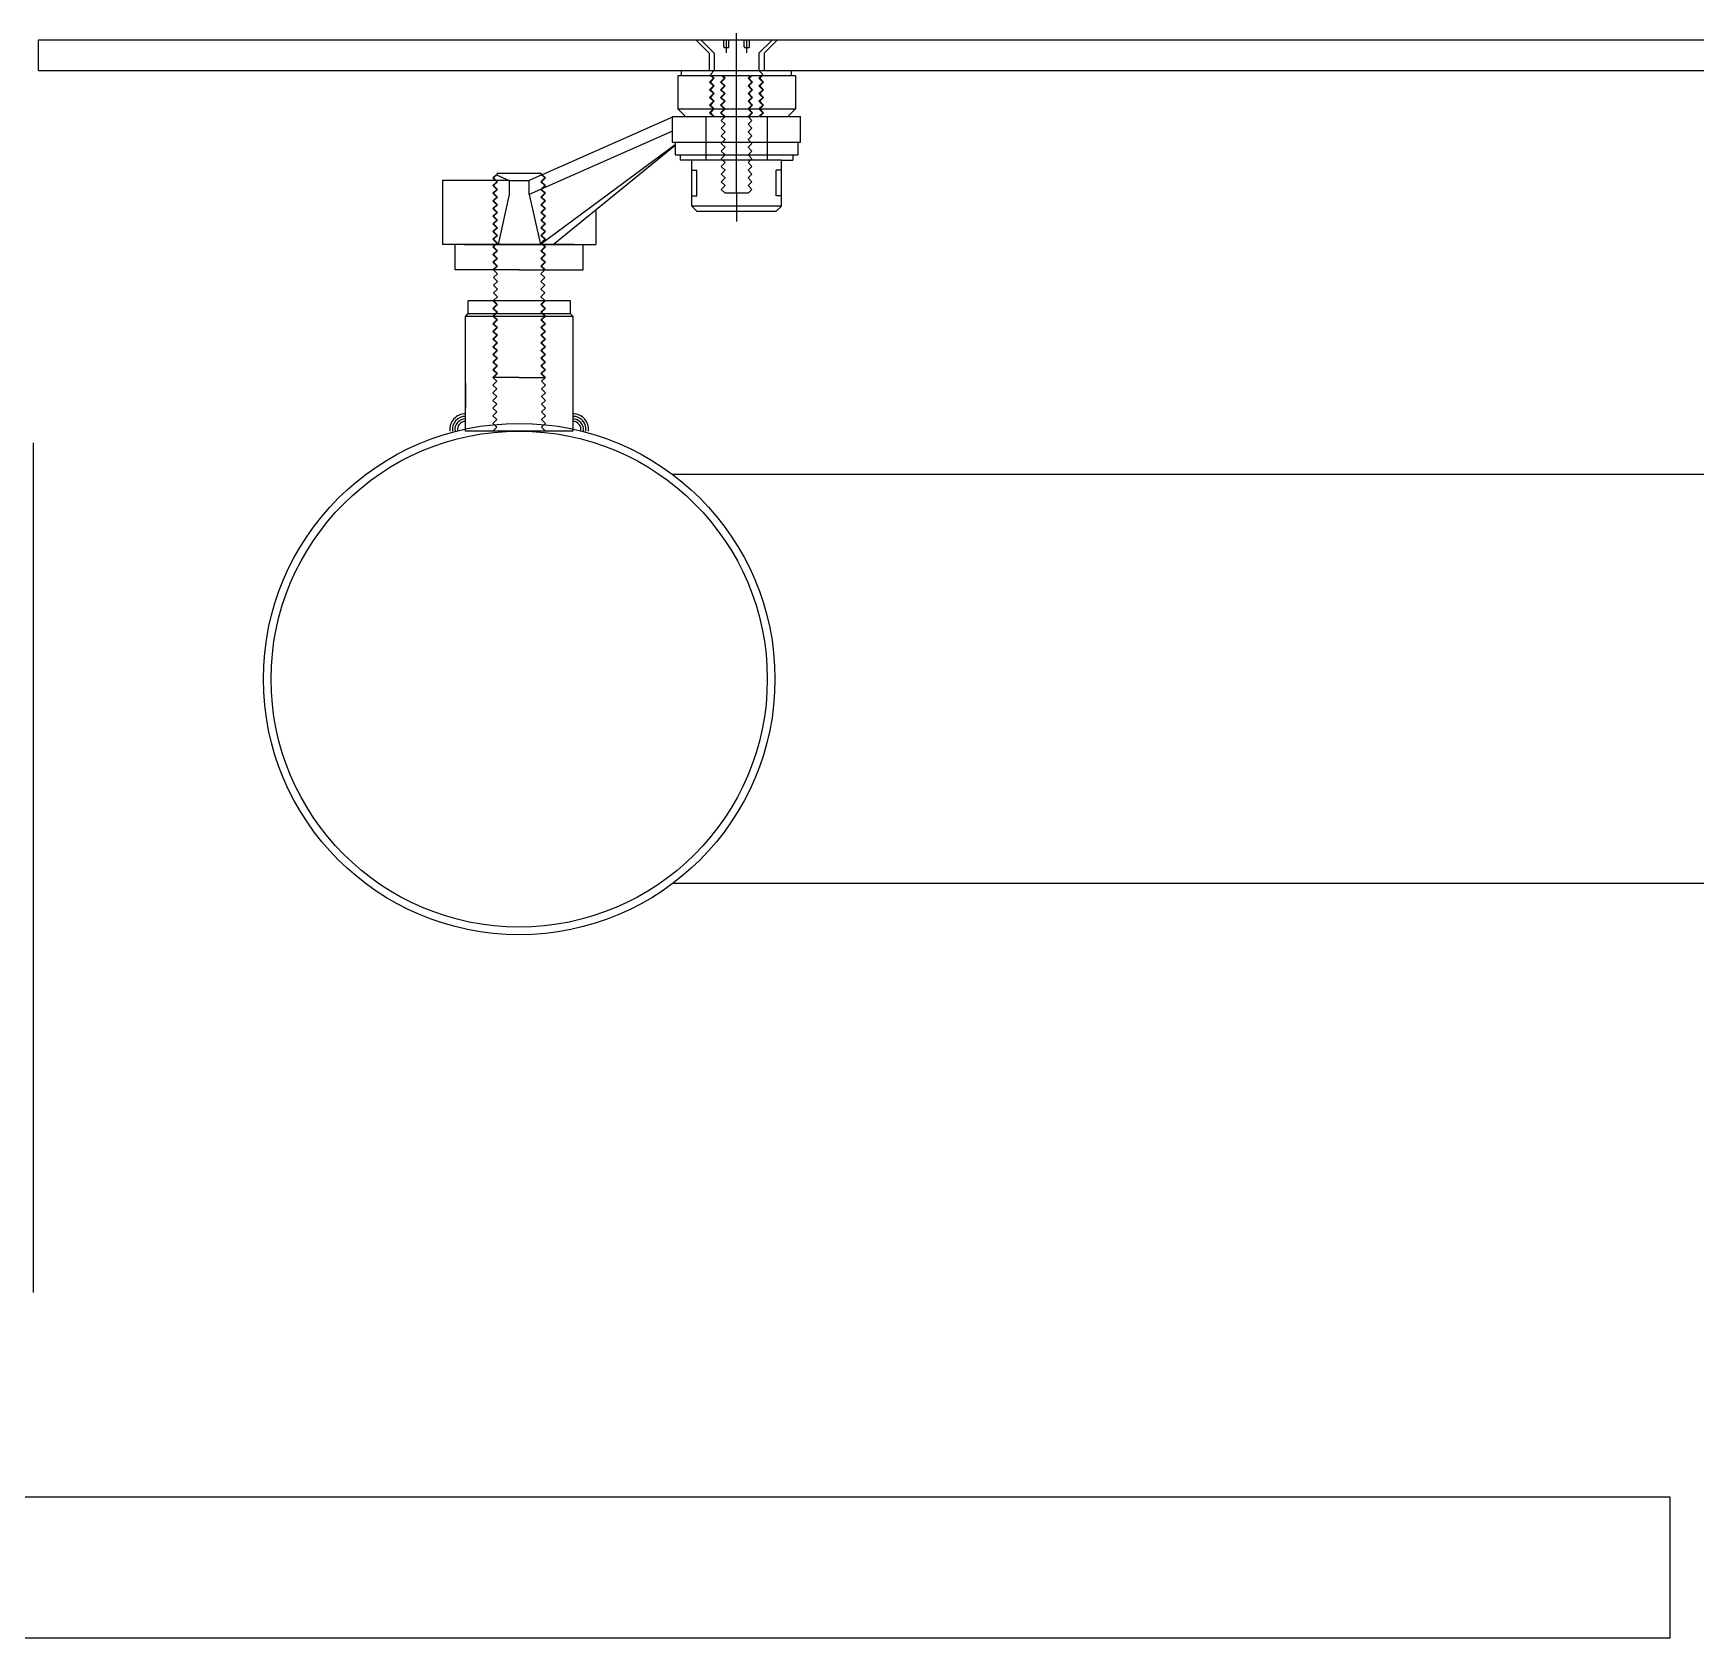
# Model space of a CAD drawing. Header units: millimetres. Extents: x -7614 to 421357, y 85218 to 341757.
# Drawn here: x 310460 to 311110, y 215442 to 216069 of the extents above; entities that cross this region are included whole.
import ezdxf

# ---------------------------------------------------------------- set-up
doc = ezdxf.new("R2010")
doc.units = ezdxf.units.MM
doc.header["$LTSCALE"] = 600
doc.header["$MEASUREMENT"] = 0
doc.linetypes.add('CENTER1', pattern=[8, 6, -1, 0, -1])
doc.linetypes.add('DASH_2', pattern=[34, 30, -1.5, 1, -1.5])
doc.layers.add('e-plan', color=9, linetype='CONTINUOUS')

msp = doc.modelspace()

# ---------------------------------------------------------------- linework, layer by layer
at = {"layer": 'e-plan'}
for p, q in [((310462.35, 216066.71), (311496.35, 216066.71)), ((310462.35, 216054.71), (310462.35, 216066.71)), ((310462.35, 216054.71), (311496.35, 216054.71)), ((310460.36, 215909.1), (310460.36, 215576.71)), ((310671.35, 215913.71), (310629.35, 215913.71)), ((311210.35, 215896.71), (310710.35, 215896.71)), ((311210.35, 215736.71), (310710.35, 215736.71)), ((311100.36, 215496.72), (308720.36, 215496.72)), ((311100.36, 215441.72), (311100.36, 215496.72)), ((308720.36, 215441.72), (311100.36, 215441.72))]:
    msp.add_line(p, q, dxfattribs=at)
at = {"layer": 'e-plan', "linetype": 'Continuous'}
for p, q in [((310718.52, 216066.71), (310752.18, 216066.71)), ((310724.6, 216061.46), (310719.35, 216066.71)), ((310746.1, 216061.46), (310751.35, 216066.71)), ((310724.6, 216061.46), (310724.6, 216054.71)), ((310726.6, 216061.46), (310726.6, 216054.71)), ((310730.65, 216063.71), (310732.05, 216063.71)), ((310738.65, 216063.71), (310740.05, 216063.71)), ((310744.1, 216061.46), (310744.1, 216054.71)), ((310746.1, 216061.46), (310746.1, 216054.71)), ((310713.85, 216052.71), (310712.35, 216052.71)), ((310712.35, 216052.71), (310712.35, 216039.71)), ((310713.85, 216052.71), (310713.85, 216054.71)), ((310725.32, 216052.71), (310713.85, 216052.71)), ((310729.57, 216052.71), (310725.6, 216052.71)), ((310740.85, 216052.71), (310729.85, 216052.71)), ((310745.1, 216052.71), (310741.13, 216052.71)), ((310758.35, 216052.71), (310745.38, 216052.71)), ((310756.85, 216052.71), (310756.85, 216054.71)), ((310758.35, 216052.71), (310758.35, 216039.71)), ((310712.35, 216039.71), (310744.1, 216039.71)), ((310744.1, 216039.71), (310758.35, 216039.71)), ((310710.35, 216036.48), (310659.38, 216013.96)), ((310710.33, 216036.71), (310726.32, 216036.71)), ((310710.33, 216026.71), (310710.33, 216036.71)), ((310726.6, 216036.71), (310730.57, 216036.71)), ((310730.85, 216036.71), (310744.1, 216036.71)), ((310744.38, 216036.71), (310760.33, 216036.71)), ((310760.33, 216026.71), (310760.33, 216036.71)), ((310710.35, 216031.01), (310654.28, 216006.25)), ((310710.33, 216026.71), (310760.33, 216026.71)), ((310711.35, 216026.71), (310711.35, 216021.71)), ((310759.35, 216026.71), (310759.35, 216021.71)), ((310711.35, 216025.65), (310658.62, 215986.71)), ((310663.67, 215986.71), (310711.35, 216025.53)), ((310711.35, 216021.71), (310759.35, 216021.71)), ((310713.35, 216021.71), (310713.35, 216019.71)), ((310717.85, 216001.71), (310717.85, 216019.71)), ((310752.85, 216001.71), (310752.85, 216019.71)), ((310757.35, 216021.71), (310757.35, 216019.71)), ((310641.52, 216013.88), (310646.43, 216011.71)), ((310659.03, 216014.39), (310641.66, 216014.4)), ((310659.18, 216013.88), (310654.28, 216011.71)), ((310719.85, 216005.71), (310719.85, 216015.71)), ((310750.85, 216005.71), (310750.85, 216015.71)), ((310646.43, 216011.71), (310620.35, 216011.71)), ((310620.35, 216011.71), (310620.35, 215986.71)), ((310646.42, 216011.71), (310646.42, 216006.25)), ((310646.43, 216011.71), (310654.28, 216011.71)), ((310654.28, 216006.25), (310654.28, 216011.71)), ((310646.42, 216006.25), (310642.1, 215986.71)), ((310654.28, 216006.25), (310658.62, 215986.71)), ((310680.35, 216000.3), (310680.35, 215986.71)), ((310717.85, 216001.71), (310719.85, 215999.71)), ((310750.85, 215999.71), (310752.85, 216001.71)), ((310719.85, 215999.71), (310750.85, 215999.71)), ((310650.35, 215986.71), (310620.35, 215986.71)), ((310628.85, 215986.71), (310650.35, 215986.71)), ((310628.85, 215986.71), (310650.35, 215986.71)), ((310650.35, 215986.71), (310680.35, 215986.71)), ((310671.85, 215986.71), (310650.35, 215986.71)), ((310650.35, 215986.71), (310671.85, 215986.71)), ((310640.07, 215976.71), (310625.35, 215976.71)), ((310650.35, 215976.71), (310640.35, 215976.71)), ((310650.35, 215976.71), (310660.35, 215976.71)), ((310660.63, 215976.71), (310675.35, 215976.71)), ((310630.35, 215959.6), (310630.35, 215964.6)), ((310640.18, 215964.6), (310630.35, 215964.6)), ((310660.23, 215964.6), (310640.47, 215964.6)), ((310670.35, 215964.6), (310660.52, 215964.6)), ((310670.35, 215959.6), (310670.35, 215964.6)), ((310630.35, 215959.6), (310629.35, 215958.6)), ((310629.35, 215913.71), (310629.35, 215958.6)), ((310629.35, 215958.6), (310671.35, 215958.6)), ((310670.35, 215959.6), (310630.35, 215959.6)), ((310671.35, 215958.6), (310670.35, 215959.6)), ((310671.35, 215958.6), (310671.35, 215913.71)), ((310629.35, 215932.6), (310629.35, 215922.65)), ((310671.35, 215922.95), (310671.35, 215913.71))]:
    msp.add_line(p, q, dxfattribs=at)
at = {"layer": 'e-plan', "linetype": 'CENTER1'}
for p, q in [((310721.35, 216066.71), (310726.6, 216061.46)), ((310730.35, 216064.01), (310730.35, 216066.71)), ((310731.35, 216061.71), (310731.35, 216066.71)), ((310732.35, 216064.01), (310732.35, 216066.71)), ((310735.35, 216006.71), (310735.35, 216069.31)), ((310738.35, 216064.01), (310738.35, 216066.71)), ((310739.35, 216061.71), (310739.35, 216066.71)), ((310740.35, 216064.01), (310740.35, 216066.71)), ((310749.35, 216066.71), (310744.1, 216061.46)), ((310725.1, 216053.21), (310726.6, 216054.71)), ((310726.6, 216051.71), (310725.1, 216053.21)), ((310726.6, 216051.71), (310725.1, 216053.21)), ((310726.32, 216051.71), (310725.32, 216052.71)), ((310730.57, 216051.71), (310729.57, 216052.71)), ((310730.85, 216051.71), (310729.85, 216052.71)), ((310730.85, 216051.71), (310729.85, 216052.71)), ((310730.85, 216051.71), (310729.85, 216052.71)), ((310739.85, 216051.71), (310740.85, 216052.71)), ((310739.85, 216051.71), (310740.85, 216052.71)), ((310740.13, 216051.71), (310741.13, 216052.71)), ((310745.6, 216053.21), (310744.1, 216054.71)), ((310744.1, 216051.71), (310745.6, 216053.21)), ((310744.38, 216051.71), (310745.38, 216052.71)), ((310724.82, 216050.21), (310726.32, 216051.71)), ((310726.32, 216048.71), (310724.82, 216050.21)), ((310724.82, 216047.21), (310726.32, 216048.71)), ((310726.32, 216045.71), (310724.82, 216047.21)), ((310724.82, 216044.21), (310726.32, 216045.71)), ((310725.1, 216050.21), (310726.6, 216051.71)), ((310725.1, 216050.21), (310726.6, 216051.71)), ((310726.6, 216048.71), (310725.1, 216050.21)), ((310726.6, 216048.71), (310725.1, 216050.21)), ((310725.1, 216047.21), (310726.6, 216048.71)), ((310725.1, 216047.21), (310726.6, 216048.71)), ((310726.6, 216045.71), (310725.1, 216047.21)), ((310726.6, 216045.71), (310725.1, 216047.21)), ((310725.1, 216044.21), (310726.6, 216045.71)), ((310725.1, 216044.21), (310726.6, 216045.71)), ((310729.07, 216050.21), (310730.57, 216051.71)), ((310730.57, 216048.71), (310729.07, 216050.21)), ((310729.07, 216047.21), (310730.57, 216048.71)), ((310730.57, 216045.71), (310729.07, 216047.21)), ((310729.07, 216044.21), (310730.57, 216045.71)), ((310729.35, 216050.21), (310730.85, 216051.71)), ((310729.35, 216050.21), (310730.85, 216051.71)), ((310729.35, 216050.21), (310730.85, 216051.71)), ((310730.85, 216048.71), (310729.35, 216050.21)), ((310730.85, 216048.71), (310729.35, 216050.21)), ((310730.85, 216048.71), (310729.35, 216050.21)), ((310729.35, 216047.21), (310730.85, 216048.71)), ((310729.35, 216047.21), (310730.85, 216048.71)), ((310729.35, 216047.21), (310730.85, 216048.71)), ((310730.85, 216045.71), (310729.35, 216047.21)), ((310730.85, 216045.71), (310729.35, 216047.21)), ((310730.85, 216045.71), (310729.35, 216047.21)), ((310729.35, 216044.21), (310730.85, 216045.71)), ((310729.35, 216044.21), (310730.85, 216045.71)), ((310729.35, 216044.21), (310730.85, 216045.71)), ((310741.35, 216050.21), (310739.85, 216051.71)), ((310741.35, 216050.21), (310739.85, 216051.71)), ((310739.85, 216048.71), (310741.35, 216050.21)), ((310739.85, 216048.71), (310741.35, 216050.21)), ((310741.35, 216047.21), (310739.85, 216048.71)), ((310741.35, 216047.21), (310739.85, 216048.71)), ((310739.85, 216045.71), (310741.35, 216047.21)), ((310739.85, 216045.71), (310741.35, 216047.21)), ((310741.35, 216044.21), (310739.85, 216045.71)), ((310741.35, 216044.21), (310739.85, 216045.71)), ((310741.63, 216050.21), (310740.13, 216051.71)), ((310740.13, 216048.71), (310741.63, 216050.21)), ((310741.63, 216047.21), (310740.13, 216048.71)), ((310740.13, 216045.71), (310741.63, 216047.21)), ((310741.63, 216044.21), (310740.13, 216045.71)), ((310745.6, 216050.21), (310744.1, 216051.71)), ((310744.1, 216048.71), (310745.6, 216050.21)), ((310745.6, 216047.21), (310744.1, 216048.71)), ((310744.1, 216045.71), (310745.6, 216047.21)), ((310745.6, 216044.21), (310744.1, 216045.71)), ((310745.88, 216050.21), (310744.38, 216051.71)), ((310744.38, 216048.71), (310745.88, 216050.21)), ((310745.88, 216047.21), (310744.38, 216048.71)), ((310744.38, 216045.71), (310745.88, 216047.21)), ((310745.88, 216044.21), (310744.38, 216045.71)), ((310712.35, 216039.71), (310715.35, 216036.71)), ((310726.32, 216042.71), (310724.82, 216044.21)), ((310724.82, 216041.21), (310726.32, 216042.71)), ((310726.32, 216039.71), (310724.82, 216041.21)), ((310724.82, 216038.21), (310726.32, 216039.71)), ((310726.6, 216042.71), (310725.1, 216044.21)), ((310726.6, 216042.71), (310725.1, 216044.21)), ((310725.1, 216041.21), (310726.6, 216042.71)), ((310725.1, 216041.21), (310726.6, 216042.71)), ((310726.6, 216039.71), (310725.1, 216041.21)), ((310726.6, 216039.71), (310725.1, 216041.21)), ((310725.1, 216038.21), (310726.6, 216039.71)), ((310725.1, 216038.21), (310726.6, 216039.71)), ((310730.57, 216042.71), (310729.07, 216044.21)), ((310729.07, 216041.21), (310730.57, 216042.71)), ((310730.57, 216039.71), (310729.07, 216041.21)), ((310729.07, 216038.21), (310730.57, 216039.71)), ((310730.85, 216042.71), (310729.35, 216044.21)), ((310730.85, 216042.71), (310729.35, 216044.21)), ((310730.85, 216042.71), (310729.35, 216044.21)), ((310729.35, 216041.21), (310730.85, 216042.71)), ((310729.35, 216041.21), (310730.85, 216042.71)), ((310729.35, 216041.21), (310730.85, 216042.71)), ((310730.85, 216039.71), (310729.35, 216041.21)), ((310730.85, 216039.71), (310729.35, 216041.21)), ((310730.85, 216039.71), (310729.35, 216041.21)), ((310729.35, 216038.21), (310730.85, 216039.71)), ((310729.35, 216038.21), (310730.85, 216039.71)), ((310729.35, 216038.21), (310730.85, 216039.71)), ((310739.85, 216042.71), (310741.35, 216044.21)), ((310739.85, 216042.71), (310741.35, 216044.21)), ((310741.35, 216041.21), (310739.85, 216042.71)), ((310741.35, 216041.21), (310739.85, 216042.71)), ((310739.85, 216039.71), (310741.35, 216041.21)), ((310739.85, 216039.71), (310741.35, 216041.21)), ((310741.35, 216038.21), (310739.85, 216039.71)), ((310741.35, 216038.21), (310739.85, 216039.71)), ((310740.13, 216042.71), (310741.63, 216044.21)), ((310741.63, 216041.21), (310740.13, 216042.71)), ((310740.13, 216039.71), (310741.63, 216041.21)), ((310741.63, 216038.21), (310740.13, 216039.71)), ((310744.1, 216042.71), (310745.6, 216044.21)), ((310745.6, 216041.21), (310744.1, 216042.71)), ((310744.1, 216039.71), (310745.6, 216041.21)), ((310745.6, 216038.21), (310744.1, 216039.71)), ((310744.38, 216042.71), (310745.88, 216044.21)), ((310745.88, 216041.21), (310744.38, 216042.71)), ((310744.38, 216039.71), (310745.88, 216041.21)), ((310745.88, 216038.21), (310744.38, 216039.71)), ((310758.35, 216039.71), (310755.35, 216036.71)), ((310726.32, 216036.71), (310724.82, 216038.21)), ((310726.6, 216036.71), (310725.1, 216038.21)), ((310726.6, 216036.71), (310725.1, 216038.21)), ((310730.57, 216036.71), (310729.07, 216038.21)), ((310730.85, 216036.71), (310729.35, 216038.21)), ((310730.85, 216036.71), (310729.35, 216038.21)), ((310730.85, 216036.71), (310729.35, 216038.21)), ((310729.35, 216035.21), (310730.85, 216036.71)), ((310730.85, 216033.71), (310729.35, 216035.21)), ((310729.35, 216032.21), (310730.85, 216033.71)), ((310739.85, 216036.71), (310741.35, 216038.21)), ((310739.85, 216036.71), (310741.35, 216038.21)), ((310741.35, 216035.21), (310739.85, 216036.71)), ((310739.85, 216033.71), (310741.35, 216035.21)), ((310741.35, 216032.21), (310739.85, 216033.71)), ((310740.13, 216036.71), (310741.63, 216038.21)), ((310744.1, 216036.71), (310745.6, 216038.21)), ((310744.38, 216036.71), (310745.88, 216038.21)), ((310730.85, 216030.71), (310729.35, 216032.21)), ((310729.35, 216029.21), (310730.85, 216030.71)), ((310730.85, 216027.71), (310729.35, 216029.21)), ((310729.35, 216026.21), (310730.85, 216027.71)), ((310730.85, 216024.71), (310729.35, 216026.21)), ((310739.85, 216030.71), (310741.35, 216032.21)), ((310741.35, 216029.21), (310739.85, 216030.71)), ((310739.85, 216027.71), (310741.35, 216029.21)), ((310741.35, 216026.21), (310739.85, 216027.71)), ((310739.85, 216024.71), (310741.35, 216026.21)), ((310715.2, 216019.71), (310713.35, 216019.71)), ((310752.85, 216019.71), (310715.2, 216019.71)), ((310729.35, 216023.21), (310730.85, 216024.71)), ((310730.85, 216021.71), (310729.35, 216023.21)), ((310729.35, 216020.21), (310730.85, 216021.71)), ((310730.85, 216018.71), (310729.35, 216020.21)), ((310741.35, 216023.21), (310739.85, 216024.71)), ((310739.85, 216021.71), (310741.35, 216023.21)), ((310741.35, 216020.21), (310739.85, 216021.71)), ((310739.85, 216018.71), (310741.35, 216020.21)), ((310752.85, 216019.71), (310757.35, 216019.71)), ((310640.07, 216012.71), (310641.32, 216013.97)), ((310640.35, 216012.71), (310641.85, 216014.21)), ((310640.35, 216012.71), (310641.85, 216014.21)), ((310641.85, 216014.21), (310641.66, 216014.4)), ((310641.85, 216014.21), (310641.66, 216014.4)), ((310658.85, 216014.21), (310659.04, 216014.4)), ((310658.85, 216014.21), (310659.04, 216014.4)), ((310660.35, 216012.71), (310658.85, 216014.21)), ((310660.35, 216012.71), (310658.85, 216014.21)), ((310660.63, 216012.71), (310659.38, 216013.97)), ((310717.85, 216015.71), (310719.85, 216015.71)), ((310729.35, 216017.21), (310730.85, 216018.71)), ((310730.85, 216015.71), (310729.35, 216017.21)), ((310729.35, 216014.21), (310730.85, 216015.71)), ((310730.85, 216012.71), (310729.35, 216014.21)), ((310741.35, 216017.21), (310739.85, 216018.71)), ((310739.85, 216015.71), (310741.35, 216017.21)), ((310741.35, 216014.21), (310739.85, 216015.71)), ((310739.85, 216012.71), (310741.35, 216014.21)), ((310752.85, 216015.71), (310750.85, 216015.71)), ((310641.57, 216011.21), (310640.07, 216012.71)), ((310640.07, 216009.71), (310641.57, 216011.21)), ((310641.57, 216008.21), (310640.07, 216009.71)), ((310640.07, 216006.71), (310641.57, 216008.21)), ((310641.57, 216005.21), (310640.07, 216006.71)), ((310641.85, 216011.21), (310640.35, 216012.71)), ((310641.85, 216011.21), (310640.35, 216012.71)), ((310640.35, 216009.71), (310641.85, 216011.21)), ((310640.35, 216009.71), (310641.85, 216011.21)), ((310641.85, 216008.21), (310640.35, 216009.71)), ((310641.85, 216008.21), (310640.35, 216009.71)), ((310640.35, 216006.71), (310641.85, 216008.21)), ((310640.35, 216006.71), (310641.85, 216008.21)), ((310641.85, 216005.21), (310640.35, 216006.71)), ((310641.85, 216005.21), (310640.35, 216006.71)), ((310658.85, 216011.21), (310660.35, 216012.71)), ((310658.85, 216011.21), (310660.35, 216012.71)), ((310660.35, 216009.71), (310658.85, 216011.21)), ((310660.35, 216009.71), (310658.85, 216011.21)), ((310658.85, 216008.21), (310660.35, 216009.71)), ((310658.85, 216008.21), (310660.35, 216009.71)), ((310660.35, 216006.71), (310658.85, 216008.21)), ((310660.35, 216006.71), (310658.85, 216008.21)), ((310658.85, 216005.21), (310660.35, 216006.71)), ((310658.85, 216005.21), (310660.35, 216006.71)), ((310659.13, 216011.21), (310660.63, 216012.71)), ((310660.63, 216009.71), (310659.13, 216011.21)), ((310659.13, 216008.21), (310660.63, 216009.71)), ((310660.63, 216006.71), (310659.13, 216008.21)), ((310659.13, 216005.21), (310660.63, 216006.71)), ((310729.35, 216011.21), (310730.85, 216012.71)), ((310730.85, 216009.71), (310729.35, 216011.21)), ((310729.35, 216008.21), (310730.85, 216009.71)), ((310730.85, 216006.71), (310729.35, 216008.21)), ((310739.85, 216006.71), (310730.85, 216006.71)), ((310735.35, 216006.71), (310735.35, 215995.7)), ((310741.35, 216011.21), (310739.85, 216012.71)), ((310739.85, 216009.71), (310741.35, 216011.21)), ((310741.35, 216008.21), (310739.85, 216009.71)), ((310739.85, 216006.71), (310741.35, 216008.21)), ((310640.07, 216003.71), (310641.57, 216005.21)), ((310641.57, 216002.21), (310640.07, 216003.71)), ((310640.07, 216000.71), (310641.57, 216002.21)), ((310641.57, 215999.21), (310640.07, 216000.71)), ((310640.35, 216003.71), (310641.85, 216005.21)), ((310640.35, 216003.71), (310641.85, 216005.21)), ((310641.85, 216002.21), (310640.35, 216003.71)), ((310641.85, 216002.21), (310640.35, 216003.71)), ((310640.35, 216000.71), (310641.85, 216002.21)), ((310641.85, 215999.21), (310640.35, 216000.71)), ((310660.35, 216003.71), (310658.85, 216005.21)), ((310660.35, 216003.71), (310658.85, 216005.21)), ((310658.85, 216002.21), (310660.35, 216003.71)), ((310658.85, 216002.21), (310660.35, 216003.71)), ((310660.35, 216000.71), (310658.85, 216002.21)), ((310658.85, 215999.21), (310660.35, 216000.71)), ((310660.63, 216003.71), (310659.13, 216005.21)), ((310659.13, 216002.21), (310660.63, 216003.71)), ((310660.63, 216000.71), (310659.13, 216002.21)), ((310659.13, 215999.21), (310660.63, 216000.71)), ((310717.85, 216005.71), (310719.85, 216005.71)), ((310752.85, 216001.71), (310717.85, 216001.71)), ((310752.85, 216005.71), (310750.85, 216005.71)), ((310640.07, 215997.71), (310641.57, 215999.21)), ((310641.57, 215996.21), (310640.07, 215997.71)), ((310640.07, 215994.71), (310641.57, 215996.21)), ((310641.57, 215993.21), (310640.07, 215994.71)), ((310640.35, 215997.71), (310641.85, 215999.21)), ((310641.85, 215996.21), (310640.35, 215997.71)), ((310640.35, 215994.71), (310641.85, 215996.21)), ((310641.85, 215993.21), (310640.35, 215994.71)), ((310660.35, 215997.71), (310658.85, 215999.21)), ((310658.85, 215996.21), (310660.35, 215997.71)), ((310660.35, 215994.71), (310658.85, 215996.21)), ((310658.85, 215993.21), (310660.35, 215994.71)), ((310660.63, 215997.71), (310659.13, 215999.21)), ((310659.13, 215996.21), (310660.63, 215997.71)), ((310660.63, 215994.71), (310659.13, 215996.21)), ((310659.13, 215993.21), (310660.63, 215994.71)), ((310640.07, 215991.71), (310641.57, 215993.21)), ((310641.57, 215990.21), (310640.07, 215991.71)), ((310640.07, 215988.71), (310641.57, 215990.21)), ((310641.57, 215987.21), (310640.07, 215988.71)), ((310640.07, 215985.71), (310641.57, 215987.21)), ((310640.35, 215991.71), (310641.85, 215993.21)), ((310641.85, 215990.21), (310640.35, 215991.71)), ((310640.35, 215988.71), (310641.85, 215990.21)), ((310641.85, 215987.21), (310640.35, 215988.71)), ((310640.35, 215985.71), (310641.85, 215987.21)), ((310641.57, 215990.21), (310640.57, 215991.21)), ((310660.35, 215991.71), (310658.85, 215993.21)), ((310658.85, 215990.21), (310660.35, 215991.71)), ((310660.35, 215988.71), (310658.85, 215990.21)), ((310658.85, 215987.21), (310660.35, 215988.71)), ((310660.35, 215985.71), (310658.85, 215987.21)), ((310660.63, 215991.71), (310659.13, 215993.21)), ((310659.13, 215990.21), (310660.63, 215991.71)), ((310659.13, 215990.21), (310660.13, 215991.21)), ((310660.63, 215988.71), (310659.13, 215990.21)), ((310659.13, 215987.21), (310660.63, 215988.71)), ((310660.63, 215985.71), (310659.13, 215987.21)), ((310641.57, 215984.21), (310640.07, 215985.71)), ((310640.07, 215982.71), (310641.57, 215984.21)), ((310641.57, 215981.21), (310640.07, 215982.71)), ((310640.07, 215979.71), (310641.57, 215981.21)), ((310641.85, 215984.21), (310640.35, 215985.71)), ((310640.35, 215982.71), (310641.85, 215984.21)), ((310641.85, 215981.21), (310640.35, 215982.71)), ((310640.35, 215979.71), (310641.85, 215981.21)), ((310658.85, 215984.21), (310660.35, 215985.71)), ((310660.35, 215982.71), (310658.85, 215984.21)), ((310658.85, 215981.21), (310660.35, 215982.71)), ((310660.35, 215979.71), (310658.85, 215981.21)), ((310659.13, 215984.21), (310660.63, 215985.71)), ((310660.63, 215982.71), (310659.13, 215984.21)), ((310659.13, 215981.21), (310660.63, 215982.71)), ((310660.63, 215979.71), (310659.13, 215981.21)), ((310641.57, 215978.21), (310640.07, 215979.71)), ((310640.07, 215976.71), (310641.57, 215978.21)), ((310641.85, 215978.21), (310640.35, 215979.71)), ((310640.35, 215976.71), (310641.85, 215978.21)), ((310640.35, 215976.71), (310641.85, 215978.21)), ((310640.35, 215976.71), (310641.85, 215978.21)), ((310641.85, 215975.21), (310640.35, 215976.71)), ((310641.85, 215975.21), (310640.35, 215976.71)), ((310641.85, 215975.21), (310640.35, 215976.71)), ((310640.35, 215973.71), (310641.85, 215975.21)), ((310640.35, 215973.71), (310641.85, 215975.21)), ((310640.35, 215973.71), (310641.85, 215975.21)), ((310641.85, 215978.21), (310640.85, 215979.21)), ((310641.85, 215978.21), (310640.85, 215979.21)), ((310658.85, 215978.21), (310660.35, 215979.71)), ((310658.85, 215978.21), (310659.85, 215979.21)), ((310658.85, 215978.21), (310659.85, 215979.21)), ((310658.85, 215978.21), (310659.85, 215979.21)), ((310658.85, 215978.21), (310659.85, 215979.21)), ((310660.35, 215976.71), (310658.85, 215978.21)), ((310660.35, 215976.71), (310658.85, 215978.21)), ((310660.35, 215976.71), (310658.85, 215978.21)), ((310660.35, 215976.71), (310658.85, 215978.21)), ((310660.35, 215976.71), (310658.85, 215978.21)), ((310660.35, 215976.71), (310658.85, 215978.21)), ((310660.35, 215976.71), (310658.85, 215978.21)), ((310660.35, 215976.71), (310658.85, 215978.21)), ((310660.35, 215976.71), (310658.85, 215978.21)), ((310658.85, 215975.21), (310660.35, 215976.71)), ((310658.85, 215975.21), (310660.35, 215976.71)), ((310658.85, 215975.21), (310660.35, 215976.71)), ((310658.85, 215975.21), (310660.35, 215976.71)), ((310658.85, 215975.21), (310660.35, 215976.71)), ((310658.85, 215975.21), (310660.35, 215976.71)), ((310660.35, 215973.71), (310658.85, 215975.21)), ((310660.35, 215973.71), (310658.85, 215975.21)), ((310660.35, 215973.71), (310658.85, 215975.21)), ((310660.35, 215973.71), (310658.85, 215975.21)), ((310660.35, 215973.71), (310658.85, 215975.21)), ((310660.35, 215973.71), (310658.85, 215975.21)), ((310659.13, 215978.21), (310660.63, 215979.71)), ((310660.63, 215976.71), (310659.13, 215978.21)), ((310660.63, 215976.71), (310659.13, 215978.21)), ((310660.63, 215976.71), (310659.13, 215978.21)), ((310641.85, 215972.21), (310640.35, 215973.71)), ((310641.85, 215972.21), (310640.35, 215973.71)), ((310640.35, 215970.71), (310641.85, 215972.21)), ((310640.35, 215970.71), (310641.85, 215972.21)), ((310641.85, 215969.21), (310640.35, 215970.71)), ((310641.85, 215969.21), (310640.35, 215970.71)), ((310640.35, 215967.71), (310641.85, 215969.21)), ((310640.35, 215967.71), (310641.85, 215969.21)), ((310641.85, 215966.21), (310640.35, 215967.71)), ((310641.85, 215966.21), (310640.35, 215967.71)), ((310658.85, 215972.21), (310660.35, 215973.71)), ((310658.85, 215972.21), (310660.35, 215973.71)), ((310658.85, 215972.21), (310660.35, 215973.71)), ((310658.85, 215972.21), (310660.35, 215973.71)), ((310660.35, 215970.71), (310658.85, 215972.21)), ((310660.35, 215970.71), (310658.85, 215972.21)), ((310660.35, 215970.71), (310658.85, 215972.21)), ((310660.35, 215970.71), (310658.85, 215972.21)), ((310658.85, 215969.21), (310660.35, 215970.71)), ((310658.85, 215969.21), (310660.35, 215970.71)), ((310658.85, 215969.21), (310660.35, 215970.71)), ((310658.85, 215969.21), (310660.35, 215970.71)), ((310660.35, 215967.71), (310658.85, 215969.21)), ((310660.35, 215967.71), (310658.85, 215969.21)), ((310660.35, 215967.71), (310658.85, 215969.21)), ((310660.35, 215967.71), (310658.85, 215969.21)), ((310658.85, 215966.21), (310660.35, 215967.71)), ((310658.85, 215966.21), (310660.35, 215967.71)), ((310658.85, 215966.21), (310660.35, 215967.71)), ((310658.85, 215966.21), (310660.35, 215967.71)), ((310640.07, 215961.71), (310641.57, 215963.21)), ((310641.57, 215960.21), (310640.07, 215961.71)), ((310641.57, 215963.21), (310640.18, 215964.6)), ((310640.35, 215964.71), (310641.85, 215966.21)), ((310640.35, 215964.71), (310641.85, 215966.21)), ((310641.85, 215963.21), (310640.35, 215964.71)), ((310641.85, 215963.21), (310640.35, 215964.71)), ((310640.35, 215961.71), (310641.85, 215963.21)), ((310641.85, 215960.21), (310640.35, 215961.71)), ((310660.35, 215964.71), (310658.85, 215966.21)), ((310660.35, 215964.71), (310658.85, 215966.21)), ((310660.35, 215964.71), (310658.85, 215966.21)), ((310660.35, 215964.71), (310658.85, 215966.21)), ((310658.85, 215963.21), (310660.35, 215964.71)), ((310658.85, 215963.21), (310660.35, 215964.71)), ((310658.85, 215963.21), (310660.35, 215964.71)), ((310658.85, 215963.21), (310660.35, 215964.71)), ((310660.35, 215961.71), (310658.85, 215963.21)), ((310660.35, 215961.71), (310658.85, 215963.21)), ((310658.85, 215960.21), (310660.35, 215961.71)), ((310658.85, 215960.21), (310660.35, 215961.71)), ((310659.13, 215963.21), (310660.52, 215964.6)), ((310660.63, 215961.71), (310659.13, 215963.21)), ((310659.13, 215960.21), (310660.63, 215961.71)), ((310640.07, 215958.71), (310641.57, 215960.21)), ((310641.57, 215957.21), (310640.07, 215958.71)), ((310640.07, 215955.71), (310641.57, 215957.21)), ((310641.57, 215954.21), (310640.07, 215955.71)), ((310640.35, 215958.71), (310641.85, 215960.21)), ((310641.85, 215957.21), (310640.35, 215958.71)), ((310640.35, 215955.71), (310641.85, 215957.21)), ((310641.85, 215954.21), (310640.35, 215955.71)), ((310660.35, 215958.71), (310658.85, 215960.21)), ((310660.35, 215958.71), (310658.85, 215960.21)), ((310658.85, 215957.21), (310660.35, 215958.71)), ((310658.85, 215957.21), (310660.35, 215958.71)), ((310660.35, 215955.71), (310658.85, 215957.21)), ((310660.35, 215955.71), (310658.85, 215957.21)), ((310658.85, 215954.21), (310660.35, 215955.71)), ((310658.85, 215954.21), (310660.35, 215955.71)), ((310660.63, 215958.71), (310659.13, 215960.21)), ((310659.13, 215957.21), (310660.63, 215958.71)), ((310660.63, 215955.71), (310659.13, 215957.21)), ((310659.13, 215954.21), (310660.63, 215955.71)), ((310640.07, 215952.71), (310641.57, 215954.21)), ((310641.57, 215951.21), (310640.07, 215952.71)), ((310640.07, 215949.71), (310641.57, 215951.21)), ((310641.57, 215948.21), (310640.07, 215949.71)), ((310640.07, 215946.71), (310641.57, 215948.21)), ((310640.35, 215952.71), (310641.85, 215954.21)), ((310641.85, 215951.21), (310640.35, 215952.71)), ((310640.35, 215949.71), (310641.85, 215951.21)), ((310641.85, 215948.21), (310640.35, 215949.71)), ((310640.35, 215946.71), (310641.85, 215948.21)), ((310660.35, 215952.71), (310658.85, 215954.21)), ((310660.35, 215952.71), (310658.85, 215954.21)), ((310658.85, 215951.21), (310660.35, 215952.71)), ((310658.85, 215951.21), (310660.35, 215952.71)), ((310660.35, 215949.71), (310658.85, 215951.21)), ((310660.35, 215949.71), (310658.85, 215951.21)), ((310658.85, 215948.21), (310660.35, 215949.71)), ((310658.85, 215948.21), (310660.35, 215949.71)), ((310660.35, 215946.71), (310658.85, 215948.21)), ((310660.35, 215946.71), (310658.85, 215948.21)), ((310660.63, 215952.71), (310659.13, 215954.21)), ((310659.13, 215951.21), (310660.63, 215952.71)), ((310660.63, 215949.71), (310659.13, 215951.21)), ((310659.13, 215948.21), (310660.63, 215949.71)), ((310660.63, 215946.71), (310659.13, 215948.21)), ((310641.57, 215945.21), (310640.07, 215946.71)), ((310640.07, 215943.71), (310641.57, 215945.21)), ((310641.57, 215942.21), (310640.07, 215943.71)), ((310640.07, 215940.71), (310641.57, 215942.21)), ((310641.85, 215945.21), (310640.35, 215946.71)), ((310640.35, 215943.71), (310641.85, 215945.21)), ((310641.85, 215942.21), (310640.35, 215943.71)), ((310640.35, 215940.71), (310641.85, 215942.21)), ((310658.85, 215945.21), (310660.35, 215946.71)), ((310658.85, 215945.21), (310660.35, 215946.71)), ((310660.35, 215943.71), (310658.85, 215945.21)), ((310660.35, 215943.71), (310658.85, 215945.21)), ((310658.85, 215942.21), (310660.35, 215943.71)), ((310658.85, 215942.21), (310660.35, 215943.71)), ((310660.35, 215940.71), (310658.85, 215942.21)), ((310660.35, 215940.71), (310658.85, 215942.21)), ((310659.13, 215945.21), (310660.63, 215946.71)), ((310660.63, 215943.71), (310659.13, 215945.21)), ((310659.13, 215942.21), (310660.63, 215943.71)), ((310660.63, 215940.71), (310659.13, 215942.21)), ((310641.57, 215939.21), (310640.07, 215940.71)), ((310640.07, 215937.71), (310641.57, 215939.21)), ((310641.57, 215936.21), (310640.07, 215937.71)), ((310640.07, 215934.71), (310641.57, 215936.21)), ((310641.85, 215939.21), (310640.35, 215940.71)), ((310640.35, 215937.71), (310641.85, 215939.21)), ((310641.85, 215936.21), (310640.35, 215937.71)), ((310640.35, 215934.71), (310641.85, 215936.21)), ((310658.85, 215939.21), (310660.35, 215940.71)), ((310658.85, 215939.21), (310660.35, 215940.71)), ((310660.35, 215937.71), (310658.85, 215939.21)), ((310660.35, 215937.71), (310658.85, 215939.21)), ((310658.85, 215936.21), (310660.35, 215937.71)), ((310658.85, 215936.21), (310660.35, 215937.71)), ((310660.35, 215934.71), (310658.85, 215936.21)), ((310660.35, 215934.71), (310658.85, 215936.21)), ((310659.13, 215939.21), (310660.63, 215940.71)), ((310660.63, 215937.71), (310659.13, 215939.21)), ((310659.13, 215936.21), (310660.63, 215937.71)), ((310660.63, 215934.71), (310659.13, 215936.21)), ((310640.07, 215934.71), (310641.57, 215933.21)), ((310641.57, 215933.21), (310640.07, 215931.71)), ((310640.07, 215931.71), (310641.57, 215930.21)), ((310641.57, 215930.21), (310640.07, 215928.71)), ((310640.07, 215928.71), (310641.57, 215927.21)), ((310650.35, 215934.71), (310640.35, 215934.71)), ((310650.35, 215934.71), (310660.35, 215934.71)), ((310660.63, 215934.71), (310659.13, 215933.21)), ((310659.13, 215933.21), (310660.63, 215931.71)), ((310660.63, 215931.71), (310659.13, 215930.21)), ((310659.13, 215930.21), (310660.63, 215928.71)), ((310660.63, 215928.71), (310659.13, 215927.21)), ((310641.57, 215927.21), (310640.07, 215925.71)), ((310640.07, 215925.71), (310641.57, 215924.21)), ((310641.57, 215924.21), (310640.07, 215922.71)), ((310640.07, 215922.71), (310641.57, 215921.21)), ((310659.13, 215927.21), (310660.63, 215925.71)), ((310660.63, 215925.71), (310659.13, 215924.21)), ((310659.13, 215924.21), (310660.63, 215922.71)), ((310660.63, 215922.71), (310659.13, 215921.21)), ((310641.57, 215921.21), (310640.07, 215919.71)), ((310640.07, 215919.71), (310641.57, 215918.21)), ((310641.57, 215918.21), (310640.07, 215916.71)), ((310640.07, 215916.71), (310641.57, 215915.21)), ((310659.13, 215921.21), (310660.63, 215919.71)), ((310660.63, 215919.71), (310659.13, 215918.21)), ((310659.13, 215918.21), (310660.63, 215916.71)), ((310660.63, 215916.71), (310659.13, 215915.21)), ((310641.57, 215915.21), (310640.07, 215913.71)), ((310659.13, 215915.21), (310660.63, 215913.71))]:
    msp.add_line(p, q, dxfattribs=at)
at = {"layer": 'e-plan', "linetype": 'DASH_2'}
for p, q in [((310723.35, 216036.71), (310723.35, 216019.71)), ((310747.35, 216036.71), (310747.35, 216019.71)), ((310625.35, 215976.71), (310625.35, 215986.71)), ((310675.35, 215976.71), (310675.35, 215986.71))]:
    msp.add_line(p, q, dxfattribs=at)
at = {"layer": 'e-plan'}
for radius in [100, 97]:
    msp.add_circle((310650.35, 215816.71), radius, dxfattribs=at)
at = {"layer": 'e-plan', "linetype": 'CENTER1'}
for centre, start, end in [((310730.65, 216064.01), 180, 270), ((310732.05, 216064.01), 270, 0), ((310738.65, 216064.01), 180, 270), ((310740.05, 216064.01), 270, 0)]:
    msp.add_arc(centre, 0.3, start, end, dxfattribs=at)
at = {"layer": 'e-plan', "linetype": 'Continuous'}
for centre, radius, start, end in [((310629.33, 215914.35), 6.11, 89.81139, 186.01307), ((310629.33, 215914.35), 5.11, 89.81139, 187.19535), ((310629.33, 215914.35), 4.11, 89.81139, 188.95872), ((310629.33, 215914.35), 3.11, 89.81139, 191.87538), ((310671.37, 215914.35), 6.11, 353.98693, 90.18861), ((310671.37, 215914.35), 5.11, 352.80465, 90.18861), ((310671.37, 215914.35), 4.11, 351.04128, 90.18861), ((310671.37, 215914.35), 3.11, 348.12462, 90.18861)]:
    msp.add_arc(centre, radius, start, end, dxfattribs=at)

doc.saveas('drawing.dxf')
